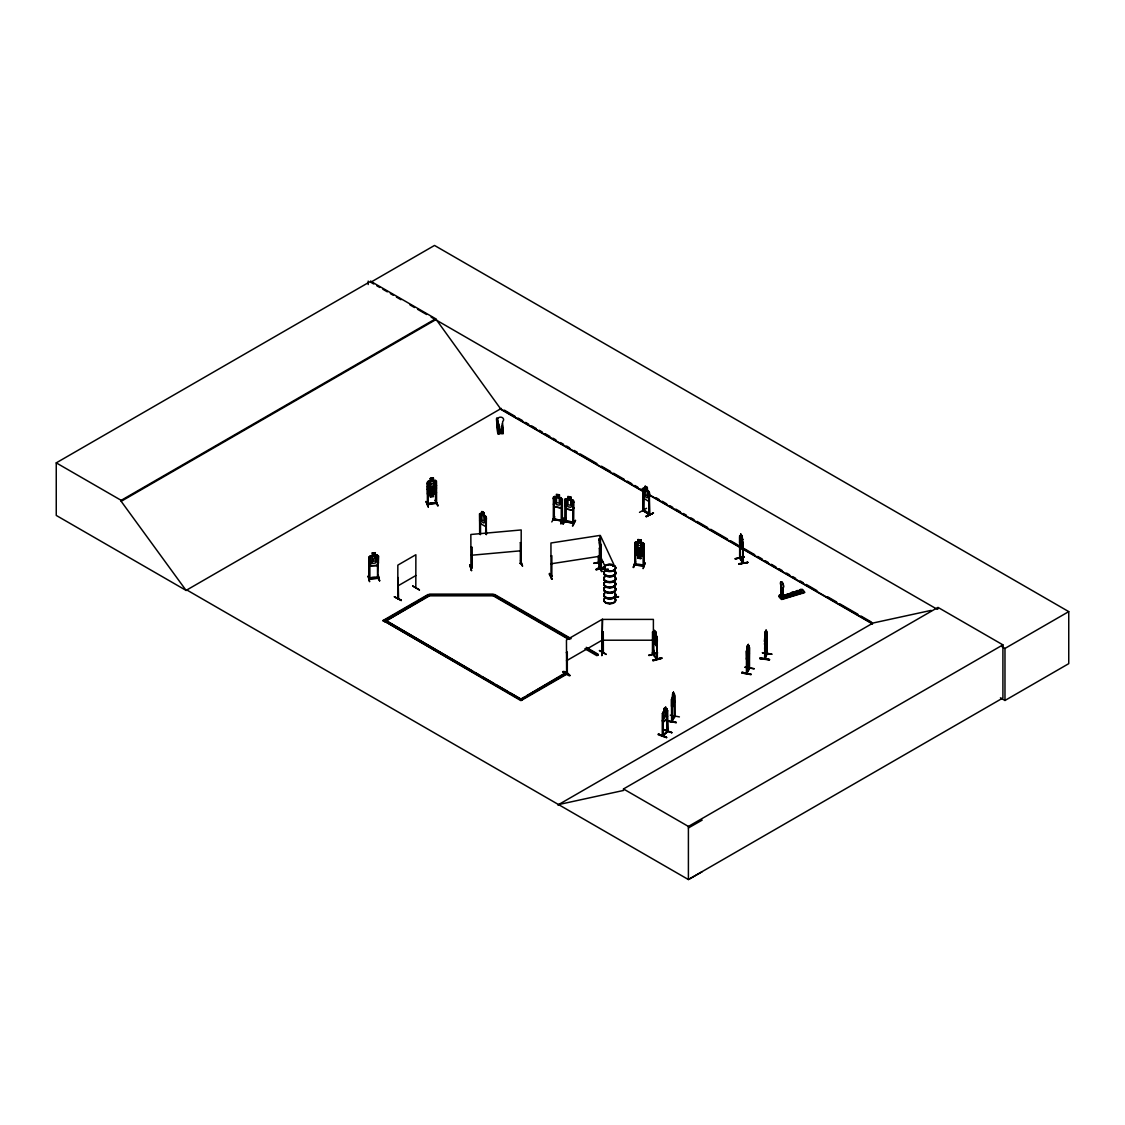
<?xml version="1.0" encoding="UTF-8"?>
<svg xmlns="http://www.w3.org/2000/svg" width="1125" height="1125" viewBox="0 0 1125 1125"><rect width="100%" height="100%" fill="white"/><g stroke="black" fill="none" stroke-linecap="round" stroke-linejoin="round"><path stroke-width="1.5" d="M782.691 597.544L783 587.841A3.192 1.209 73.1 0 0 783 584.17A3.192 1.209 73.1 0 0 780.905 581.864A3.192 1.209 73.1 0 0 780.905 585.548L781.214 595.913L782.691 597.544L783.183 587.798A3.192 1.209 73.1 0 0 783.183 584.114A3.192 1.209 73.1 0 0 781.073 581.808A3.192 1.209 73.1 0 0 781.073 585.492L781.383 595.856L783.914 598.345L783.731 596.798L781.411 597.502L781.411 598.598L779.527 596.531L779.358 595.252L781.678 594.548M656.62 658.209C658.42 657.759 655.973 659.897 656.677 658.195M765.394 634.036L765.295 631.462L764.972 659.123L765.281 657.9M764.648 658.237L767.292 653.034L765.113 659.025M502.017 431.578L502.678 421.523A3.192 2.602 -5.4 0 0 502.678 417.853A3.192 2.602 -5.4 0 0 498.178 417.994A3.192 2.602 -5.4 0 0 498.178 421.664L498.839 431.677M764.677 638.367L764.452 641.461L766.42 634.233M766.659 641.391C767.812 631.519 765.155 650.869 764.55 643.57M780.595 595.758C778.88 595.364 783.548 596.011 780.131 594.914L780.131 597.192M760.05 658.73C788.78 662.4 741.009 655.13 769.444 659.362M760.162 658.378L769.43 659.742M671.555 705.98L671.948 708.033L674.17 703.941L674.48 700.903M674.184 703.983L674.381 700.875M746.466 657.942C746.269 663.595 749.855 654.173 749.292 652.837M676.336 722.447L667.069 720.998L676.308 722.419M676.181 722.714L667.083 720.97M742.036 672.286L751.148 674.381L741.895 672.919M750.994 674.663L741.881 673.003M764.944 642.6L766.027 633.263L765.281 658.603M498.98 424.659L498.656 423.872M781.017 597.867L780.342 594.844C783.014 603.183 778.05 589.992 783.731 597.881L783.731 596.798M781.116 595.702L781.65 595.083M500.836 431.128L500.639 430.073M500.723 430.734L500.245 431.381L500.639 430.045M500.161 430.58L500.892 431.241L500.147 431.269M394.355 596.827L401.302 600.216M742.697 539.367L743.091 563.231L739.589 558.155L740.377 558.52L740.292 546.398M742.739 561.952L742.922 562.388M743.048 563.175L743.077 561.839M662.892 722.362L666.788 718.861L667.434 715.922L666.914 718.945L662.85 722.489L662.33 720.408M766.772 643.078L764.578 648.253M674.831 715.739L671.583 721.533L672.314 720.366M671.597 721.448L671.527 699.173L674.452 694.125M672.258 721.167L674.845 716.372M747.07 673.073L747.295 645.933C749.348 641.812 749.334 654.117 747.323 656.198L746.845 655.017M747.07 672.356L749.714 668.391L748.983 668.714M662.695 715.233L662.653 736.102L667.814 731.531L666.9 708.623L667.223 731.967L667.322 731.152M766.013 645.708L766.013 638.03L765.323 639.689M666.52 737.114C641.587 727.777 683.494 743.752 658.223 734.752M606.741 569.419C608.456 571.613 603.52 569.362 607.247 569.616M607.247 570.361L607.345 569.658M612.816 566.297L613.772 566.058M613.631 565.931L613.266 566.227M657.07 643.753C654.356 652.894 661.528 635.456 653.006 632.067L653.034 654.525L657.084 659.391L657.07 636.933M781.819 595.659L781.819 595.139M735.328 559.055L744.244 556.622L735.328 558.619M673.425 694.828L673.425 692.269L672.033 698.302L672.019 721.561M657.492 653.077L648.633 655.242M794.981 593.269L794.166 594.056M562.725 671.808C565.819 669.389 577.181 682.031 562.753 671.737M563.034 671.555L569.855 675.394M598.359 555.891L598.542 563.344L598.795 562.064M598.725 562.022L601.341 567.998L601.27 557.564M634.753 554.386L637.931 555.567L637.833 558.197L640.927 558.492L637.833 558.197M643.036 545.906L635.808 545.091L634.753 547.509M643.978 555.427L640.8 555.891M634.809 543.966L635.653 544.064L635.681 565.087L634.655 564.23M634.767 549.534L635.723 552.192L642.966 552.952L644.02 550.533M635.723 552.192L642.895 552.867M640.828 539.972L637.945 539.648L637.945 542.208L636.413 542.883L637.945 554.653L640.828 554.977L639.394 552.558L636.778 554.611L638.733 551.897L636.694 548.62L639.352 551.419C640.533 547.538 644.203 549.309 639.998 552.052C644.4 557.55 638.719 554.892 640.828 550.195L642.361 548.339L642.361 543.558L640.828 542.531L640.941 539.845L637.847 539.55L637.847 542.109L634.88 542.714L634.852 554.372M635.119 562.05L633.22 567.52L635.077 562.106M633.684 567.464L635.583 561.727M642.923 542.686L640.842 542.475L640.941 539.845M643.922 545.203L643.078 545.105L643.148 565.988L643.163 565.2M642.98 565.369L643.894 565.031M645.103 563.189L643.12 568.645L645.047 562.837M648.591 491.077L649.308 492.37L648.647 501.356L643.641 498.234L643.064 495.239L643.711 498.192M486.267 534.614L486.352 517.472L485.564 516.122L486.267 517.514L485.508 526.5L480.305 523.491L479.616 520.552M428.484 484.467L427.402 487.153L428.414 484.397L435.586 483.427L436.528 485.831L435.488 483.469M436.5 487.87L435.459 490.57L428.302 491.597L435.431 490.514L436.373 487.814M500.175 431.339L500.709 430.538M377.297 565.411L378.422 562.795L378.436 555.975L375.342 555.328M500.358 430.144L500.611 431.48M600.286 568.828L600.188 535.388L550.941 542.995L551.025 576.647L551.953 576.492L550.969 575.93M662.372 713.616L664.116 711.225L663.961 708.595L665.747 707.105L666.45 714.642L664.017 718.875L663.173 717.595M764.944 640.561L765.323 641.742C767.517 639.619 765.633 625.627 766.125 632.433M765.323 646.495L766.013 640.083L765.323 641.742M765.886 647.283L765.436 649.195M765.886 648.141L765.197 650.039L766.041 645.736M765.45 631.631L766.153 629.719M765.45 632.475L765.9 631.42M764.817 635.231L766.659 631.083L766.997 654.356L767.236 633.009M764.887 637.72L765.113 658.266M760.05 658.744L760.177 658.013M762.567 652.753L771.862 654.103L762.455 652.655M562.388 505.688L561.333 508.106L554.33 506.784L553.402 504.07M573.778 507.811L572.752 510.159L565.847 508.894L565.031 499.359L565.917 498.656L572.794 499.922L573.848 501.033L573.652 523.364L573.877 522.591M573.877 507.853L572.822 510.258L565.819 508.95M634.852 547.538L635.892 545.119M642.881 552.923L643.922 550.505M639.506 512.367L646.538 508.303M435.544 502.467C435.966 504.928 434.503 501.694 436.387 502.369M549.113 573.975L552.15 579.234L549.577 573.497M551.644 579.291L549.605 573.469M469.913 565.27L471.516 570.347M469.927 564.947L471.53 570.783L469.997 564.905M368.184 576.183L369.605 581.709L368.128 576.197M602.198 649.786L601.805 655.706L602.269 650.194M551.784 521.93L554.822 516.769M566.227 518.836L562.852 524.081L565.847 518.78M672.666 694.153L673.523 692.283M672.666 695.011L673.242 693.127M672.23 700.284L672.3 721.181M674.817 695.616L674.578 716.948L674.17 716.02M670.289 715.191L679.402 716.892M671.948 720.45L674.212 716.358M747.478 646.102L748.35 644.231L748.209 646.917M747.478 646.959L748.055 645.919M747.042 652.233L746.789 673.523L749.7 667.575L749.025 668.081M749.63 647.564L749.391 668.897L748.997 645.609L746.339 651.122L746.663 659.953M745.102 667.125L754.073 668.686M749.278 668.32L746.437 673.509L746.466 651.122M754.2 668.798L744.975 667.308M559.406 494.789L559.266 497.475L559.406 494.789L556.383 494.283L556.481 496.955L554.991 497.531L554.991 502.312L556.481 504.633L559.266 505.153L560.756 503.395L560.756 498.614L559.266 497.475L562.359 498.867L562.388 521.198L553.289 519.483L553.402 497.208L556.383 496.842M554.203 498.839L553.387 498.684L554.203 498.839L554.217 519.708M561.333 497.714L554.358 496.463M561.459 500.203L562.388 500.175L561.459 500.203L561.544 521.072M564.891 499.359L567.914 498.952L566.48 499.683L566.48 504.464L567.984 506.784L570.755 507.319L572.259 505.547L572.259 500.766L570.755 499.627L570.797 497.011M565.692 501.005L564.877 500.85L565.692 501.005L565.706 521.859L565.805 500.822M572.794 499.922L570.895 499.5L570.895 496.941L567.872 496.448L567.984 499.106M560.953 523.294C570.572 507.502 554.667 534.586 563.991 518.428M560.953 523.73L563.977 518.091M572.962 502.369L573.877 502.341L572.962 502.369L573.019 523.252L573.061 502.186M566.255 518.498L563.33 523.744M565.102 521.438C580.936 525.15 572.794 520.945 565.566 521.086M572.934 525.923L575.466 520.242M572.442 525.881L575.522 520.608M566.62 672.848L567.38 672.441M602.733 652.753L601.805 652.95L602.803 652.711L602.494 631.8L601.819 653.006L602.494 619.158L566.452 639.97L566.62 673.608L567.38 673.2M643.922 510.23L642.952 509.906L643.669 510.356M649.237 513.914L648.83 513.619M643.247 510.525L649.702 514.561L649.041 493.369L648.788 514.392L649.041 493.369M470.827 568.181L471.839 568.055L471.741 547.242L470.841 547.144L471.741 547.242M521.339 563.611L520.439 563.442M378.295 577.575L368.916 578.123L369.956 578.039M368.916 578.883L378.38 578.109M662.428 735.187L667.519 731.348L662.428 735.891M667.322 731.911L667.462 710.578L667.744 731.503M397.786 598.57L397.842 565.13L415.87 554.723L415.814 588.15M606.445 569.419L606.108 570.164M551.025 555.834L551.855 555.694L551.841 576.534L550.941 576.464L551.869 575.55M599.358 568.209L600.145 568.828M599.358 568.969L600.188 568.308M794.939 593.423L792.984 593.747L794.489 592.945M656.648 658.913L656.972 638.002L657.408 659.292L653.386 654.356L656.634 658.294M674.634 716.92L674.381 694.012L674.522 716.962M766.842 653.822L764.648 659.081L764.817 635.161M428.147 504.309L428.133 483.694L427.205 483.623L428.133 483.694M436.359 502.594L427.233 503.902M435.642 503.466L435.459 482.456L436.289 482.33L436.472 503.311M435.516 493.678L436.528 492.708L433.463 494.002M428.316 481.205L427.345 482.259L427.416 504.675L436.373 503.325L436.472 480.938L435.403 480.192L428.316 481.205L427.472 482.33L427.5 493.973M602.353 652.05L603.366 653.034L603.267 632.039L602.395 632.039L603.267 632.039M653.484 652.289L652.627 652.345M653.484 652.092L653.484 653.034M739.631 535.922L740.855 536.723L740.827 534.023L741.923 535.739L741.825 546.005L740.194 541.533L740.728 534.038M740.377 558.52L739.673 537.328M742.725 562.739L742.739 541.898L743.4 563.161L739.941 558.014M398.447 598.584L398.152 577.603L398.377 598.556M372.333 555.666L372.22 552.966L375.328 552.712L375.23 555.427L376.791 556.144L376.791 560.925L375.23 563.105L372.333 563.344L370.786 561.417L370.786 556.636L372.333 555.666L369.127 556.748L369.169 579.108L369.956 578.278M369.225 556.777L370.167 555.834L377.339 555.159L378.464 556.017L377.578 578.419L377.423 557.367L378.323 557.494L377.423 557.367M471.783 567.858L470.855 567.169M470.841 567.956L471.656 567.858M471.712 568.083L471.684 547.059M520.312 563.133C521.634 561.333 520.327 565.172 521.198 562.641M378.295 578.334L369.155 579.08M664.116 708.666L665.691 707.245M662.892 712.209L666.9 708.623M665.691 709.805L666.872 708.736M667.744 710.691L666.998 711M663.638 729.914L671.977 732.628L663.891 729.619M567.295 652.388L566.452 652.612L567.295 652.388L567.323 673.875L520.945 700.65L383.147 620.438L520.945 700.003L567.323 673.228L566.002 672.469L520.945 699.131L523.955 697.402M502.355 423.52L503.255 433.491L497.784 433.673L496.744 418.134L498.192 433.491L499.416 433.617M497.714 418.528L496.744 418.416M498.023 418.697L496.786 418.556M498.052 431.803L502.762 431.662L502.762 430.298L502.397 431.395L498.361 431.522L497.995 430.453L498.136 433.322L499.12 433.463L497.827 420.047M502.017 433.35L501.356 426.572M501.609 426.881L502.327 433.519L501.736 426.867M554.428 496.505L553.5 497.25L554.428 506.658L561.291 507.952M607.345 570.15L606.6 570.277M642.98 488.405L643.739 487.87L649.448 492.342L649.448 514.716L642.952 510.75L643.064 488.362L643.008 510.792M479.658 534.263L479.616 513.689L481.978 514.139C479.334 508.373 487.462 515.222 481.908 511.453M602.297 652.092L603.169 652.303M603.169 653.062L602.508 653.077M652.416 652.5L653.288 652.317M800.62 590.33L779.358 596.798L779.358 595.252M779.217 596.812L802.238 589.641L804.656 592.58L781.706 599.513L781.411 597.502M781.158 598.57L804.488 592.073M781.411 599.175L779.358 596.616L779.92 597.586L801.211 591.117L779.892 597.544M781.467 599.245L804.502 592.256M802.238 589.641C795.487 587.32 808.003 598.866 799.917 590.091M644.062 565.819C630.07 565.116 633.333 562.627 644.02 565.27M740.32 558.591L739.941 557.269M662.752 735.553L663.173 712.814L663.961 711.155M412.805 586.139L419.414 589.739M401.316 600.623L394.369 596.784L401.316 600.188M419.442 590.091L412.65 585.872M602.058 653.147L602.733 631.941M599.653 650.489L606.08 654.145M602.128 652.345L602.508 652.317M567.295 673.2L566.691 652.753M186.919 590.02L186.188 590.456L56.25 515.433L56.25 462.867L370.744 281.292L435.67 318.769L500.597 408.825L644.738 492.047M370.744 281.292L370.744 282.262L434.517 245.447L1068.75 611.62L1068.75 663.652L1004.977 700.467L1000.42 697.823M56.25 462.867L121.177 500.344L435.67 318.769M702.169 871.706L688.402 879.553L186.834 589.978L186.089 590.4L121.177 501.314L435.67 319.739M186.089 590.4L501.328 408.403M479.616 513.689L479.883 534.122M479.883 515.039L480.502 515.391M484.13 515.292L485.536 516.192L480.361 513.281M485.663 534.263L485.902 518.513L486.506 534.473M486.506 518.864L485.663 518.639M480.305 523.491L479.77 520.538M397.842 585.942L415.87 575.536M383.147 620.438L428.217 594.422L429.525 595.181L493.256 595.181L569.855 639.408M383.147 621.098L414.689 602.888M417.698 601.144L428.217 595.083L429.525 595.828L493.256 595.828L568.35 639.197M429.525 595.181L384.469 621.858M385.959 620.986L429.525 595.828L429.525 594.113L493.256 594.113L493.256 595.828L494.564 595.083L544.134 623.7M493.256 595.181L494.564 594.422L571.177 638.648M566.452 660.783L602.494 639.97M586.378 648.956L598.205 654.919L596.897 655.678L584.873 648.731M526.95 695.658L566.002 673.116L567.323 673.875M557.831 805.022L873.07 623.011L931.148 610.383M558.562 804.586L623.489 790.467L623.489 788.962L937.983 607.388L1002.909 644.864L1002.909 697.978L688.402 879.553L688.402 826.439L1002.909 644.864M937.983 608.892L937.252 609.328L431.142 317.123M1001.967 646.692L1004.977 648.436L1068.75 611.62M688.402 827.958L702.169 820.111M553.387 518.541L554.4 518.737L553.458 518.794M553.387 519.3L562.373 520.973M561.473 520.819L561.572 500.02M645.117 488.827L645.188 486.225L647.325 487.547L647.241 490.148M647.241 487.589L648.239 496.491L647.17 497.869L645.188 496.631L644.119 493.917L644.119 489.136L645.188 488.953L645.188 486.225L647.325 487.547M643.852 490.134L643.022 489.895L643.852 490.134L643.584 511.13M649.617 493.734L648.788 493.495M646.059 516.094L653.442 513L646.158 516.53M646.059 516.53L653.428 512.958L646.425 516.741M634.655 564.989L644.02 566.03L644.02 543.656L642.938 542.63M566.916 673.073L567.056 652.261M496.434 418.767L497.784 433.673M503.212 433.505L502.284 426.544M553.486 518.569L553.528 519.314M565.791 521.072L564.792 520.917M573.736 523.35L564.848 521.705M779.527 595.448L781.861 594.745M791.648 592.594C798.539 598.95 787.163 591.567 793.969 591.891L796.205 594.605L793.969 591.891M796.036 591.258C802.927 597.614 791.55 590.245 798.37 590.555L800.592 593.269L798.37 590.555M801.056 590.794L779.948 597.586M781.594 597.698L783.914 596.995M603.267 653.091L602.395 653.048M653.386 653.091L652.444 653.077L652.514 632.039L653.386 632.222L652.514 632.039M427.289 503.648L428.147 503.55M654.384 632.939L653.723 637.748L655.636 642.15L655.777 631.842L655.636 644.709M653.105 638.916L653.414 641.995L656.62 645.694M653.386 633.544L653.498 654.947L653.527 653.625M657.534 652.753L648.858 655.509L657.323 652.88M653.456 654.891L653.752 639.197M652.894 660.08C679.88 653.316 634.725 665.339 661.584 657.83M652.894 660.516L661.598 658.167M661.781 658.448L653.119 660.783M398.123 598.739L398.152 577.603M741.952 535.711L742.683 539.423M740.039 545.737L739.688 542.672L740.039 545.737L742.697 549.703L743.048 547.664L742.598 549.731L740.067 545.695M735.145 558.773L744.244 557.058M742.711 562.12L740.32 558.056M738.788 563.766L747.886 562.486L738.816 563.836M747.731 562.177L738.816 564.173L747.886 562.472M470.784 567.155L471.783 567.098M471.656 567.337L470.827 567.422M481.908 514.181L480.797 514.392L480.797 519.173L481.908 521.859L483.975 523.055L485.086 521.648L484.13 512.733M599.147 541.336L599.245 538.763L600.989 545.695L600.75 569.784L600.82 548.381M600.019 540.52L600.427 544.823M600.019 543.08L600.848 545.695M593.859 563.386L603.07 561.839M604.223 567.183L596.545 568.814L604.35 567.816M604.223 567.464L596.573 568.8L604.237 567.562M599.358 548.156L600.272 548.212L599.358 548.156L599.555 569.166M605.25 568.434L595.884 569.602L605.25 567.998M605.222 568.294L595.898 569.573M601.72 571.5L599.062 565.819L602.1 571.5M615.417 597.023L618.511 596.587L615.558 597.755M615.431 597.389L618.511 596.953M550.941 563.808L600.188 556.2M643.191 509.78L643.669 511.116L643.612 490.261M435.558 493.762L428.442 494.719L430.439 494.494L430.439 497.053L430.509 494.339L428.991 493.706L428.991 488.925L430.509 486.661L430.509 481.88L433.35 481.486L434.883 492.848L433.35 493.931L433.477 496.617L430.411 496.997M430.383 478.336L433.463 477.97L433.35 480.628L434.883 481.261L434.883 486.042L433.35 488.306L433.35 493.073L429.581 493.748L431.353 490.514L429.764 487.645L431.958 489.881L434.602 487.012L432.605 490.345L434.545 492.891L433.533 493.045L432.014 491.006L430.467 493.495L430.509 488.7L428.991 486.886L428.991 482.105L430.509 481.036L430.383 478.336L430.383 480.909M430.509 478.477L433.35 478.069M435.403 500.47L438.089 505.828L435.333 500.119M428.302 507.22L425.981 501.441L428.302 506.798M599.344 650.602L606.15 654.469M520.355 542.672L521.255 542.77L520.355 542.672L520.341 563.709M520.355 563.484L521.297 563.386M522.619 566.156L520.566 560.32L522.169 565.805M470.841 555.3L521.198 550.758M369.014 558.056L369.914 558.183L369.014 558.056L369.07 579.108M378.253 575.423L379.575 580.852M377.733 575.044L379.589 580.894L378.239 575.381M377.367 555.202L375.82 555.314L369.886 565.566L377.395 565.538L378.436 562.852L377.381 565.495L370.069 566.03L369.127 563.611M427.922 503.522L435.361 502.523M427.303 503.916L436.387 503.128M501.244 432.816L499.781 432.872L499.781 430.594C502.791 429.244 500.555 436.078 501.244 430.552M499.795 430.72L501.258 430.678M498.136 431.972L498.502 433.041L502.538 432.914L502.903 431.817L502.903 433.181L501.905 426.867M470.995 568.167L470.841 534.487L521.198 529.945L521.17 563.653M643.809 566.072L643.922 543.684M377.578 577.659L378.38 577.35M378.169 578.067L378.281 577.364M653.456 649.758L654.047 655.706L653.541 650.109M653.386 652.852L652.514 653.048M602.395 640.209L653.386 640.209M656.93 657.998L657.056 658.786M602.128 653.105L602.395 619.397L653.386 619.397L653.386 633.263M562.163 520.453L554.302 519.131L562.177 520.425L562.303 521.227M793.884 593.859L793.027 592.917L794.967 593.325M642.881 542.77L635.766 541.814L634.767 542.672L634.767 564.989M637.945 549.872L640.828 550.209M635.892 555.272L642.98 556.073M598.655 562.725L600.694 567.492M601.003 567.436L598.753 562.823M762.469 652.936L771.764 654.272M653.752 653.991L653.006 653.653L653.498 654.188M747.295 645.933L747.295 648.492M751.148 674.381L742.05 672.272M672.483 693.984L672.581 696.572M671.527 706.064L671.555 699.159M565.72 520.833L564.891 521.691L564.933 499.303M565.889 521.114L573.806 522.337M599.189 566.184L601.594 571.584M437.667 505.814L435.277 500.105M598.542 563.344L598.683 555.834M562.373 520.214L562.331 520.917M554.288 519.455L554.302 498.656M498.712 433.645L497.602 422.016L498.811 433.645M671.752 732.769L663.666 729.478M666.534 737.536L658.477 734.133M649.35 514.716C648.886 511.186 636.82 507.459 649.28 513.9M370.744 282.262L373.767 284.006M376.791 285.75L379.814 287.494M382.823 289.238L387.352 291.853M390.375 293.597L393.398 295.341M396.422 297.084L400.95 299.7M410.006 304.931L414.534 307.547M417.558 309.291L426.614 314.508M504.366 410.147L514.983 416.278M518.02 418.036L522.577 420.666M525.6 422.409L528.638 424.167M531.675 425.911L536.231 428.541M539.269 430.298L542.292 432.056M545.33 433.8L549.886 436.43M552.923 438.188L555.947 439.931M560.503 442.561L563.541 444.319M566.578 446.062L569.602 447.82M574.158 450.45L577.195 452.194M580.233 453.952L596.925 463.584M601.467 466.214L610.58 471.473M613.603 473.217L624.234 479.348M627.258 481.106L631.814 483.736M634.852 485.48L637.889 487.238M640.927 488.995L643.95 490.739M656.086 497.742L659.123 499.5M662.161 501.258L666.717 503.887M669.755 505.631L672.778 507.389M675.816 509.133L680.372 511.763M683.409 513.52L686.433 515.264M690.989 517.894L694.027 519.652M697.064 521.395L707.681 527.527M710.719 529.284L727.411 538.917M730.434 540.675L738.028 545.048M744.089 548.55L754.72 554.695M757.744 556.439L762.3 559.069M765.337 560.827L768.375 562.57M771.412 564.328L775.955 566.958M778.992 568.702L782.03 570.459M786.572 573.089L789.609 574.833M792.647 576.591L795.684 578.334M800.241 580.964L803.264 582.722M806.302 584.466L816.919 590.611M827.55 596.742L836.648 601.987M839.686 603.745L857.897 614.25M860.92 616.008L871.552 622.139M649.28 494.677L872.325 623.447M499.598 408.684L642.698 491.302M648.788 494.817L741.642 548.423M744.68 550.181L872.55 624.009M586.195 647.325L598.205 654.258M547.144 625.43L569.672 638.438M587.7 648.844L598.205 654.919M472.219 670.992L385.777 620.438L522.267 699.891L510.131 692.888M475.256 672.75L479.798 675.38M482.836 677.123L493.453 683.255M496.477 685.013L507.094 691.13M623.489 788.962L688.402 826.439M427.402 494.03L428.47 494.775M377.297 555.258L378.338 556.017M748.969 668.798L748.898 645.595M802.238 589.373L804.473 591.82M655.777 631.842L654.342 630.239L654.384 643.177M654.384 633.797L655.636 635.316M654.384 638.564L655.636 640.097M653.456 641.953L656.648 645.82M740.953 534.895L741.628 536.752L740.953 535.739M739.969 535.556L742.584 539.438M779.639 597.291L802.702 590.302M599.147 538.777L600.089 540.52M599.316 539.634L599.836 541.533L599.316 540.492M602.944 561.656L593.888 563.077M600.483 569.306L600.497 535.781L613.702 564.216M600.497 556.594L604.898 566.072M436.289 482.33L435.459 482.456M427.345 489.122L428.302 491.597M672.033 703.069L672.511 704.264L673.875 699.736L673.425 692.269M427.444 489.094L428.386 491.498M643.05 545.85L643.978 548.564M739.645 558.169L739.688 535.809L739.589 542.7M765.675 642.361L765.928 644.738L765.52 643.345C764.902 655.003 764.409 636.019 765.534 642.164M375.328 552.712L372.22 552.966M601.116 568.842L601.073 569.616M766.519 634.247L766.758 636.272M764.578 643.5L764.803 645.511M502.383 425.194L503.17 433.491M501.131 428.555L501.722 433.533M498.178 421.664L498.825 431.564M498.67 425.306L498.952 428.639M497.433 422.016L498.488 433.645M1004.977 648.436L1004.977 700.467M766.772 631.519L766.673 654.314M663.216 734.822L662.78 736.073L662.892 714.712M662.33 713.573L662.372 736.003M653.147 632.137L653.147 638.958M640.898 558.548L640.828 555.834L642.361 555.159L642.361 550.378L640.828 548.156L640.828 543.389L637.945 543.052L637.945 547.833L636.413 549.703L636.413 554.484L637.945 555.511L637.931 558.127M598.922 556.312L598.95 563.316M485.902 518.513L485.902 534.122M480.502 520.594L480.502 534.473M480.262 515.531L480.262 534.614M428.048 483.511L428.048 504.577M377.578 578.419C378.956 576.056 367.988 577.181 369.886 579.023L369.858 557.986M368.198 281.095L368.198 284.541M121.177 500.344L121.177 501.314M614.995 577.125A6.047 3.487 0 0 1 609.75 582.356A6.047 3.487 0 0 1 604.519 577.125M614.911 577.477A5.948 3.431 0 0 1 609.75 582.638A5.948 3.431 0 0 1 604.603 577.477M614.883 581.977A5.92 3.417 0 0 1 609.75 587.109A5.92 3.417 0 0 1 604.617 581.977M604.589 582.286A5.977 3.445 0 0 0 609.75 587.461A5.977 3.445 0 0 0 614.925 582.286A5.948 3.431 0 0 1 609.75 587.461A5.948 3.431 0 0 1 604.603 582.3M614.995 571.373A6.047 3.487 0 0 1 609.75 576.605A6.047 3.487 0 0 1 604.519 571.373M605.475 570.656A6.047 3.487 0 0 1 608.189 569.756M614.911 576.52A5.948 3.431 0 0 1 609.75 581.667A5.948 3.431 0 0 1 604.603 576.52M614.911 571.739A5.948 3.431 0 0 1 609.75 576.886A5.948 3.431 0 0 1 604.603 571.739M605.545 571.022A5.948 3.431 0 0 1 608.217 570.136M614.995 576.816A6.047 3.487 0 0 1 609.75 582.061A6.047 3.487 0 0 1 604.519 576.816M614.995 571.078A6.047 3.487 0 0 1 609.75 576.309A6.047 3.487 0 0 1 604.519 571.078M605.475 570.361A6.047 3.487 0 0 1 608.189 569.447M614.911 570.769A5.948 3.431 0 0 1 609.75 575.93A5.948 3.431 0 0 1 604.603 570.769M605.545 570.066A5.948 3.431 0 0 1 608.217 569.18M614.995 593.494A6.047 3.487 0 0 1 609.75 598.725A6.047 3.487 0 0 1 604.519 593.494M614.911 593.845A5.948 3.431 0 0 1 609.75 599.006A5.948 3.431 0 0 1 604.603 593.845M614.897 582.834A5.934 3.431 0 0 1 609.75 587.967A5.934 3.431 0 0 1 604.617 582.834M614.911 598.669A5.948 3.431 0 0 1 609.75 603.83A5.948 3.431 0 0 1 604.603 598.669M614.995 587.742A6.047 3.487 0 0 1 609.75 592.973A6.047 3.487 0 0 1 604.519 587.742M614.911 592.889A5.948 3.431 0 0 1 609.75 598.036A5.948 3.431 0 0 1 604.603 592.889M614.911 588.108A5.948 3.431 0 0 1 609.75 593.255A5.948 3.431 0 0 1 604.603 588.108M614.995 593.184A6.047 3.487 0 0 1 609.75 598.43A6.047 3.487 0 0 1 604.519 593.184M614.995 587.447A6.047 3.487 0 0 1 609.75 592.678A6.047 3.487 0 0 1 604.519 587.447M614.911 587.137A5.948 3.431 0 0 1 609.75 592.298A5.948 3.431 0 0 1 604.603 587.137M673.397 695.827L672.511 702.211L673.397 695.827M748.209 647.761L747.323 654.159L748.209 647.761M665.325 707.892L664.298 709.664L665.325 707.892M665.606 710.62L664.017 712.055L664.017 716.822L665.606 715.402L665.606 710.62M433.35 486.239L430.509 486.661L433.35 486.253M433.35 488.292L430.509 488.7L433.35 488.306M432.844 495.281L431.03 495.548L431.03 496.392L432.844 496.139L432.844 495.281M432.844 478.561L431.016 478.828L431.016 479.686L432.844 479.419L432.844 478.561M374.709 553.331L372.853 553.486L372.853 554.344L374.709 554.189L374.709 553.331M375.23 556.27L372.333 556.509L372.333 561.291L375.23 561.052L375.23 556.27M640.308 540.337L638.466 540.127L638.466 540.984L640.308 541.195L640.308 540.337M640.828 548.17L637.945 547.833L640.828 548.156M640.308 557.058L638.466 556.847L638.466 557.705L640.308 557.916L640.308 557.058M558.773 495.253L556.987 494.916L556.987 495.759L558.773 496.097L558.773 495.253M570.262 497.405L568.477 497.067L568.477 497.925L570.262 498.262L570.262 497.405M559.266 498.333L556.481 497.812L556.481 502.58L559.266 503.114L559.266 498.333M570.755 500.484L567.984 499.964L567.984 504.745L570.755 505.266L570.755 500.484M483.609 513.028L482.273 512.269L483.609 513.886L483.609 513.028M483.975 516.234L481.908 515.039L481.908 519.82L483.975 521.016L483.975 516.234M646.819 487.842L645.539 487.041L646.819 488.686L646.819 487.842M647.17 491.048L645.188 489.811L645.188 494.592L647.17 495.83L647.17 491.048M655.411 632.053L654.609 631.083L655.411 632.911L655.411 632.053M741.825 539.17L740.77 537.595L740.77 542.377L741.825 543.952L741.825 539.17M599.991 543.952L599.175 542.334L599.991 548.733L599.991 543.952M606.783 570.642A5.934 3.431 0 0 0 615.698 567.675A5.934 3.431 0 0 0 606.783 564.708A5.934 3.431 0 0 0 606.783 570.642M606.783 571.148A5.934 3.431 0 0 0 615.698 568.181A5.934 3.431 0 0 0 606.783 565.2A5.934 3.431 0 0 0 606.783 571.148M606.769 570.853A5.977 3.445 0 0 0 615.727 567.858A5.977 3.445 0 0 0 606.769 564.877A5.977 3.445 0 0 0 606.769 570.853M609.75 603.478A5.92 3.417 0 0 0 614.883 598.345A5.934 3.431 0 0 1 609.75 603.464A5.92 3.417 0 0 1 604.617 598.345A5.934 3.431 0 0 0 609.75 603.464"/></g></svg>
